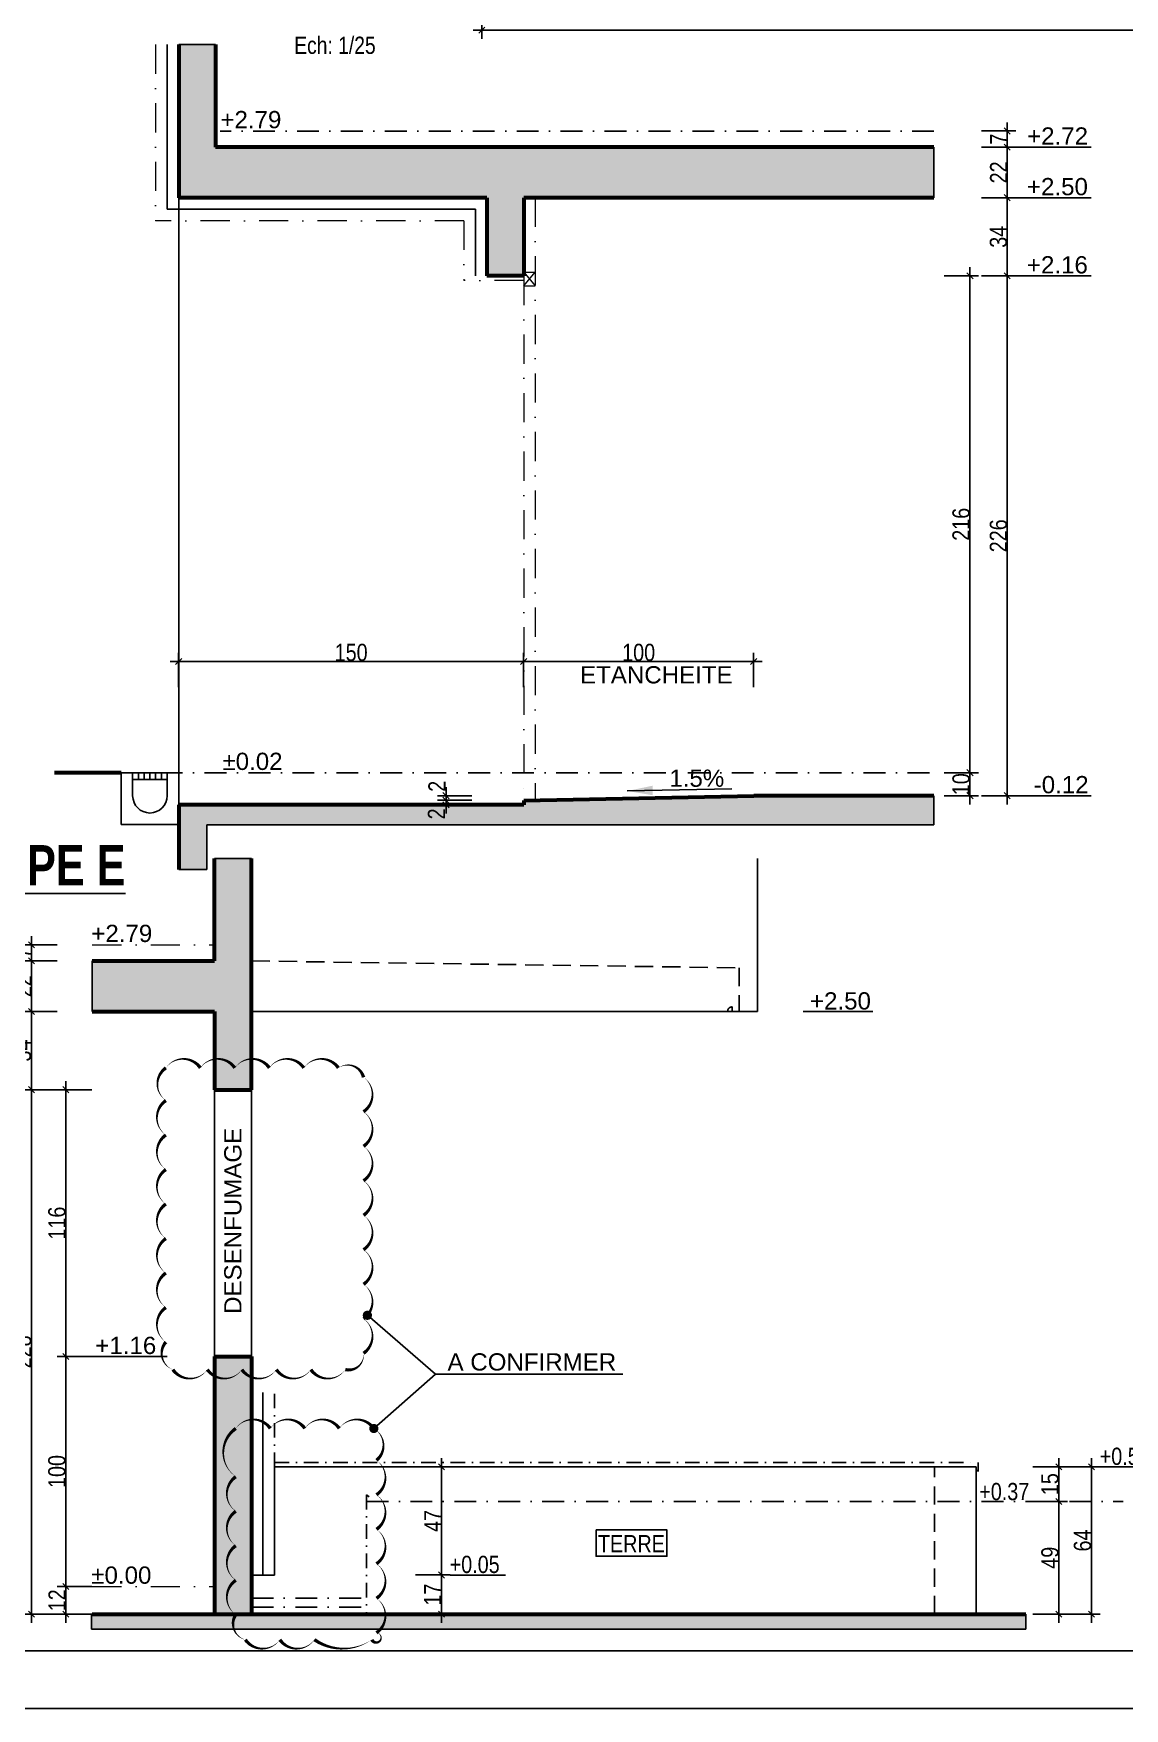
# Model space of a CAD drawing. Header units: millimetres. Extents: x -1734 to 5256, y -3612 to 588.
# Drawn here: x -316 to 633, y -3612 to -2156 of the extents above; entities that cross this region are included whole.
import ezdxf
from ezdxf.enums import TextEntityAlignment as Align

# ---------------------------------------------------------------- set-up
doc = ezdxf.new("R2010")
doc.units = ezdxf.units.MM
for name, pattern in [('CACHE2', [4.7625, 3.175, -1.5875]), ('TIRETPT2', [12.7, 6.35, -3.175, 0, -3.175]), ('TIRETPTX2', [50.8, 25.4, -12.7, 0, -12.7])]:
    doc.linetypes.add(name, pattern=pattern)
for name, color, linetype in [('01_Cad_2', 5, 'Continuous'), ('01_cote_gen', 4, 'Continuous'), ('01_linteaux', 2, 'Continuous'), ('01_poch_BN', 9, 'Continuous'), ('01_texte', 230, 'Continuous'), ('AA_COTES', 2, 'Continuous')]:
    doc.layers.add(name, color=color, linetype=linetype)
doc.layers.add('01_murs_coup', color=5, linetype='Continuous', lineweight=60)
doc.layers.add('01_tram_axes', color=2, linetype='TIRETPTX2', lineweight=9)
doc.styles.add('ARIAL', font='arial.ttf')
doc.styles.add('Arial Narrow', font='ARIALN.TTF')
doc.styles.add('impact', font='impact.ttf')
doc.styles.add('MATTE_TXT', font='arial.ttf')
doc.styles.add('STYLE2', font='ARIALN.TTF')
doc.linetypes.add('ISOLATION', pattern='A,0.00254,-2.54,[134,ltypeshp.shx,S=2.54,R=0,X=-2.54,Y=0],-5.08,[134,ltypeshp.shx,S=2.54,R=180,X=2.54,Y=0],-2.54', length=10.16254)
doc.dimstyles.new('JB25', dxfattribs={"dimscale": 0.1, "dimtxt": 150, "dimasz": 15, "dimexe": 0.1, "dimexo": 0.1, "dimgap": 0.09, "dimtad": 1, "dimdec": 1, "dimlfac": 0.5, "dimdsep": 46, "dimtxsty": 'STYLE2', "dimblk1": 'BOND_G', "dimblk2": 'BOND_D', "dimsah": 1, "dimcen": 1.5, "dimdle": 0.01, "dimse1": 1, "dimse2": 1, "dimclrd": 4, "dimclre": 2, "dimclrt": 6, "dimazin": 2, "dimtfac": 2.333333, "dimtdec": 1, "dimtix": 1, "dimtmove": 2, "dimatfit": 3, "dimldrblk": 'BOND_G', "dimfxl": 1, "dimtolj": 1, "dimtzin": 0, "dimarcsym": 0})
doc.dimstyles.new('JB50', dxfattribs={"dimscale": 0.1, "dimtxt": 150, "dimasz": 15, "dimexe": 0.1, "dimexo": 0.1, "dimgap": 0.09, "dimtad": 1, "dimdec": 1, "dimdsep": 46, "dimtxsty": 'STYLE2', "dimblk1": 'BOND_G', "dimblk2": 'BOND_D', "dimsah": 1, "dimcen": 1.5, "dimdle": 0.01, "dimse1": 1, "dimse2": 1, "dimclrd": 4, "dimclre": 2, "dimclrt": 6, "dimazin": 2, "dimtfac": 2.333333, "dimtdec": 1, "dimtix": 1, "dimtmove": 2, "dimatfit": 3, "dimldrblk": 'BOND_G', "dimfxl": 1, "dimtolj": 1, "dimtzin": 0, "dimarcsym": 0})

# ---------------------------------------------------------------- blocks, each defined once
blk = doc.blocks.new('BOND_G')
at = {"layer": 'AA_COTES', "color": 0}
for p, q in [((0, -5), (0, 15)), ((5, 0), (-5, 0)), ((1.77, 1.77), (-1.77, -1.77))]:
    blk.add_line(p, q, dxfattribs=at)
blk = doc.blocks.new('BOND_D')
at = {"layer": 'AA_COTES', "color": 0}
for p, q in [((5, 0), (-5, 0)), ((-1.77, -1.77), (1.77, 1.77)), ((0, 5), (0, -15))]:
    blk.add_line(p, q, dxfattribs=at)
blk = doc.blocks.new('*D160')
at = {"layer": '01_cote_gen', "color": 4, "lineweight": -2, "transparency": 16777216}
blk.add_line((4785.2, -2152.9), (75.2, -2152.9), dxfattribs=at)
at = {"layer": 'DEFPOINTS', "color": 0}
for p in [(73.7, -1999), (4786.7, -2069.5), (73.7, -2152.9)]:
    blk.add_point(p, dxfattribs=at)
at = {"layer": '01_cote_gen', "color": 4, "lineweight": -2, "transparency": 16777216, "xscale": 1.5, "yscale": 1.5, "zscale": 1.5, "rotation": 180}
blk.add_blockref('BOND_D', (73.7, -2152.9), dxfattribs=at)
at = {"layer": '01_cote_gen', "color": 4, "lineweight": -2, "transparency": 16777216, "xscale": 1.5, "yscale": 1.5, "zscale": 1.5}
blk.add_blockref('BOND_G', (4786.7, -2152.9), dxfattribs=at)
at = {"layer": '01_cote_gen', "color": 6, "transparency": 16777216, "insert": (2430.2, -2145.3), "char_height": 15, "attachment_point": 5, "style": 'STYLE2'}
blk.add_mtext('\\A1;4713', dxfattribs=at)
blk = doc.blocks.new('*D245')
at = {"layer": '01_cote_gen', "color": 4, "lineweight": -2, "ltscale": 2, "transparency": 16777216}
blk.add_line((-288, -3528.7), (-288, -3507.7), dxfattribs=at)
at = {"layer": 'DEFPOINTS', "color": 0, "ltscale": 2}
for p in [(-288, -3506.2), (-249.5, -3506.2), (-236.1, -3530.2)]:
    blk.add_point(p, dxfattribs=at)
at = {"layer": '01_cote_gen', "color": 4, "lineweight": -2, "ltscale": 2, "transparency": 16777216, "xscale": 1.5, "yscale": 1.5, "zscale": 1.5}
for name, p, rotation in [('BOND_D', (-288, -3506.2), 90), ('BOND_G', (-288, -3530.2), 270)]:
    blk.add_blockref(name, p, dxfattribs=dict(at, rotation=rotation))
at = {"layer": '01_cote_gen', "color": 6, "ltscale": 2, "transparency": 16777216, "insert": (-295.6, -3518.2), "char_height": 15, "attachment_point": 5, "rotation": 90, "style": 'STYLE2'}
blk.add_mtext('\\A1;12', dxfattribs=at)
blk = doc.blocks.new('*D246')
at = {"layer": '01_cote_gen', "color": 4, "lineweight": -2, "ltscale": 2, "transparency": 16777216}
blk.add_line((-317.9, -3072.7), (-317.9, -3007.7), dxfattribs=at)
at = {"layer": 'DEFPOINTS', "color": 0, "ltscale": 2}
for p in [(-317.9, -3006.2), (-254.4, -3006.2), (-267.7, -3074.2)]:
    blk.add_point(p, dxfattribs=at)
at = {"layer": '01_cote_gen', "color": 4, "lineweight": -2, "ltscale": 2, "transparency": 16777216, "xscale": 1.5, "yscale": 1.5, "zscale": 1.5}
for name, p, rotation in [('BOND_D', (-317.9, -3006.2), 90), ('BOND_G', (-317.9, -3074.2), 270)]:
    blk.add_blockref(name, p, dxfattribs=dict(at, rotation=rotation))
at = {"layer": '01_cote_gen', "color": 6, "ltscale": 2, "transparency": 16777216, "insert": (-325.6, -3040.2), "char_height": 15, "attachment_point": 5, "rotation": 90, "style": 'STYLE2'}
blk.add_mtext('\\A1;34', dxfattribs=at)
blk = doc.blocks.new('*D247')
at = {"layer": '01_cote_gen', "color": 4, "lineweight": -2, "ltscale": 2, "transparency": 16777216}
blk.add_line((-317.9, -3004.7), (-317.9, -2963.7), dxfattribs=at)
at = {"layer": 'DEFPOINTS', "color": 0, "ltscale": 2}
for p in [(-317.9, -2962.2), (-227.5, -2962.2), (-227.5, -3006.2)]:
    blk.add_point(p, dxfattribs=at)
at = {"layer": '01_cote_gen', "color": 4, "lineweight": -2, "ltscale": 2, "transparency": 16777216, "xscale": 1.5, "yscale": 1.5, "zscale": 1.5}
for name, p, rotation in [('BOND_D', (-317.9, -2962.2), 90), ('BOND_G', (-317.9, -3006.2), 270)]:
    blk.add_blockref(name, p, dxfattribs=dict(at, rotation=rotation))
at = {"layer": '01_cote_gen', "color": 6, "ltscale": 2, "transparency": 16777216, "insert": (-325.4, -2984.2), "char_height": 15, "attachment_point": 5, "rotation": 90, "style": 'STYLE2'}
blk.add_mtext('\\A1;22', dxfattribs=at)
blk = doc.blocks.new('*D248')
at = {"layer": '01_cote_gen', "color": 4, "lineweight": -2, "ltscale": 2, "transparency": 16777216}
blk.add_line((-317.9, -3528.7), (-317.9, -3075.7), dxfattribs=at)
at = {"layer": 'DEFPOINTS', "color": 0, "ltscale": 2}
for p in [(-317.9, -3074.2), (-237.8, -3074.2), (-243.7, -3530.2)]:
    blk.add_point(p, dxfattribs=at)
at = {"layer": '01_cote_gen', "color": 4, "lineweight": -2, "ltscale": 2, "transparency": 16777216, "xscale": 1.5, "yscale": 1.5, "zscale": 1.5}
for name, p, rotation in [('BOND_D', (-317.9, -3074.2), 90), ('BOND_G', (-317.9, -3530.2), 270)]:
    blk.add_blockref(name, p, dxfattribs=dict(at, rotation=rotation))
at = {"layer": '01_cote_gen', "color": 6, "ltscale": 2, "transparency": 16777216, "insert": (-325.6, -3302.2), "char_height": 15, "attachment_point": 5, "rotation": 90, "style": 'STYLE2'}
blk.add_mtext('\\A1;228', dxfattribs=at)
blk = doc.blocks.new('*D249')
at = {"layer": '01_cote_gen', "color": 4, "lineweight": -2, "ltscale": 2, "transparency": 16777216}
blk.add_line((-317.9, -2960.7), (-317.9, -2949.7), dxfattribs=at)
at = {"layer": 'DEFPOINTS', "color": 0, "ltscale": 2}
for p in [(-317.9, -2948.2), (-256.7, -2948.2), (-295.4, -2962.2)]:
    blk.add_point(p, dxfattribs=at)
at = {"layer": '01_cote_gen', "color": 4, "lineweight": -2, "ltscale": 2, "transparency": 16777216, "xscale": 1.5, "yscale": 1.5, "zscale": 1.5}
for name, p, rotation in [('BOND_D', (-317.9, -2948.2), 90), ('BOND_G', (-317.9, -2962.2), 270)]:
    blk.add_blockref(name, p, dxfattribs=dict(at, rotation=rotation))
at = {"layer": '01_cote_gen', "color": 6, "ltscale": 2, "transparency": 16777216, "insert": (-325.4, -2955.2), "char_height": 15, "attachment_point": 5, "rotation": 90, "style": 'STYLE2'}
blk.add_mtext('\\A1;7', dxfattribs=at)
blk = doc.blocks.new('*D250')
at = {"layer": '01_cote_gen', "color": 4, "lineweight": -2, "transparency": 16777216}
blk.add_line((603.8, -3403.7), (603.8, -3528.7), dxfattribs=at)
at = {"layer": 'DEFPOINTS', "color": 0}
for p in [(503.4, -3402.2), (503.4, -3530.2), (603.8, -3530.2)]:
    blk.add_point(p, dxfattribs=at)
at = {"layer": '01_cote_gen', "color": 4, "lineweight": -2, "transparency": 16777216, "xscale": 1.5, "yscale": 1.5, "zscale": 1.5}
for name, p, rotation in [('BOND_G', (603.8, -3402.2), 90), ('BOND_D', (603.8, -3530.2), 270)]:
    blk.add_blockref(name, p, dxfattribs=dict(at, rotation=rotation))
at = {"layer": '01_cote_gen', "color": 6, "transparency": 16777216, "insert": (596.1, -3466.2), "char_height": 15, "attachment_point": 5, "rotation": 90, "style": 'STYLE2'}
blk.add_mtext('\\A1;64', dxfattribs=at)
blk = doc.blocks.new('*D251')
at = {"layer": '01_cote_gen', "color": 4, "lineweight": -2, "transparency": 16777216}
blk.add_line((575.4, -3403.7), (575.4, -3430.7), dxfattribs=at)
at = {"layer": 'DEFPOINTS', "color": 0}
for p in [(581.3, -3402.2), (575.4, -3432.2), (592.1, -3432.2)]:
    blk.add_point(p, dxfattribs=at)
at = {"layer": '01_cote_gen', "color": 4, "lineweight": -2, "transparency": 16777216, "xscale": 1.5, "yscale": 1.5, "zscale": 1.5}
for name, p, rotation in [('BOND_G', (575.4, -3402.2), 90), ('BOND_D', (575.4, -3432.2), 270)]:
    blk.add_blockref(name, p, dxfattribs=dict(at, rotation=rotation))
at = {"layer": '01_cote_gen', "color": 6, "transparency": 16777216, "insert": (567.8, -3417.2), "char_height": 15, "attachment_point": 5, "rotation": 90, "style": 'STYLE2'}
blk.add_mtext('\\A1;15', dxfattribs=at)
blk = doc.blocks.new('*D252')
at = {"layer": '01_cote_gen', "color": 4, "lineweight": -2, "transparency": 16777216}
blk.add_line((575.4, -3433.7), (575.4, -3528.7), dxfattribs=at)
at = {"layer": 'DEFPOINTS', "color": 0}
for p in [(591.5, -3432.2), (575.4, -3530.2), (584.8, -3530.2)]:
    blk.add_point(p, dxfattribs=at)
at = {"layer": '01_cote_gen', "color": 4, "lineweight": -2, "transparency": 16777216, "xscale": 1.5, "yscale": 1.5, "zscale": 1.5}
for name, p, rotation in [('BOND_G', (575.4, -3432.2), 90), ('BOND_D', (575.4, -3530.2), 270)]:
    blk.add_blockref(name, p, dxfattribs=dict(at, rotation=rotation))
at = {"layer": '01_cote_gen', "color": 6, "transparency": 16777216, "insert": (567.8, -3481.2), "char_height": 15, "attachment_point": 5, "rotation": 90, "style": 'STYLE2'}
blk.add_mtext('\\A1;49', dxfattribs=at)
blk = doc.blocks.new('*D253')
at = {"layer": '01_cote_gen', "color": 4, "lineweight": -2, "transparency": 16777216}
blk.add_line((-288, -3504.7), (-288, -3307.7), dxfattribs=at)
at = {"layer": 'DEFPOINTS', "color": 0}
for p in [(-288, -3306.2), (-158.6, -3306.2), (-158.6, -3506.2)]:
    blk.add_point(p, dxfattribs=at)
at = {"layer": '01_cote_gen', "color": 4, "lineweight": -2, "transparency": 16777216, "xscale": 1.5, "yscale": 1.5, "zscale": 1.5}
for name, p, rotation in [('BOND_D', (-288, -3306.2), 90), ('BOND_G', (-288, -3506.2), 270)]:
    blk.add_blockref(name, p, dxfattribs=dict(at, rotation=rotation))
at = {"layer": '01_cote_gen', "color": 6, "transparency": 16777216, "insert": (-295.7, -3406.2), "char_height": 15, "attachment_point": 5, "rotation": 90, "style": 'STYLE2'}
blk.add_mtext('\\A1;100', dxfattribs=at)
blk = doc.blocks.new('*D254')
at = {"layer": '01_cote_gen', "color": 4, "lineweight": -2, "transparency": 16777216}
blk.add_line((-288, -3304.7), (-288, -3075.7), dxfattribs=at)
at = {"layer": 'DEFPOINTS', "color": 0}
for p in [(-310.4, -3074.2), (-288, -3074.2), (-265.5, -3306.2)]:
    blk.add_point(p, dxfattribs=at)
at = {"layer": '01_cote_gen', "color": 4, "lineweight": -2, "transparency": 16777216, "xscale": 1.5, "yscale": 1.5, "zscale": 1.5}
for name, p, rotation in [('BOND_D', (-288, -3074.2), 90), ('BOND_G', (-288, -3306.2), 270)]:
    blk.add_blockref(name, p, dxfattribs=dict(at, rotation=rotation))
at = {"layer": '01_cote_gen', "color": 6, "transparency": 16777216, "insert": (-295.7, -3190.2), "char_height": 15, "attachment_point": 5, "rotation": 90, "style": 'STYLE2'}
blk.add_mtext('\\A1;116', dxfattribs=at)
blk = doc.blocks.new('*D413')
at = {"layer": '01_cote_gen', "color": 4, "lineweight": -2, "transparency": 16777216}
blk.add_line((530.6, -2242.1), (530.6, -2253.1), dxfattribs=at)
at = {"layer": 'DEFPOINTS', "color": 0}
for p in [(-77, -2240.6), (-77, -2254.6), (530.6, -2254.6)]:
    blk.add_point(p, dxfattribs=at)
at = {"layer": '01_cote_gen', "color": 4, "lineweight": -2, "transparency": 16777216, "xscale": 1.5, "yscale": 1.5, "zscale": 1.5}
for name, p, rotation in [('BOND_G', (530.6, -2240.6), 90), ('BOND_D', (530.6, -2254.6), 270)]:
    blk.add_blockref(name, p, dxfattribs=dict(at, rotation=rotation))
at = {"layer": '01_cote_gen', "color": 6, "transparency": 16777216, "insert": (523.1, -2247.6), "char_height": 15, "attachment_point": 5, "rotation": 90, "style": 'STYLE2'}
blk.add_mtext('\\A1;7', dxfattribs=at)
blk = doc.blocks.new('*D414')
at = {"layer": '01_cote_gen', "color": 4, "lineweight": -2, "transparency": 16777216}
blk.add_line((530.6, -2256.1), (530.6, -2297.1), dxfattribs=at)
at = {"layer": 'DEFPOINTS', "color": 0}
for p in [(-77, -2254.6), (-77, -2298.6), (530.6, -2298.6)]:
    blk.add_point(p, dxfattribs=at)
at = {"layer": '01_cote_gen', "color": 4, "lineweight": -2, "transparency": 16777216, "xscale": 1.5, "yscale": 1.5, "zscale": 1.5}
for name, p, rotation in [('BOND_G', (530.6, -2254.6), 90), ('BOND_D', (530.6, -2298.6), 270)]:
    blk.add_blockref(name, p, dxfattribs=dict(at, rotation=rotation))
at = {"layer": '01_cote_gen', "color": 6, "transparency": 16777216, "insert": (523.1, -2276.6), "char_height": 15, "attachment_point": 5, "rotation": 90, "style": 'STYLE2'}
blk.add_mtext('\\A1;22', dxfattribs=at)
blk = doc.blocks.new('*D415')
at = {"layer": '01_cote_gen', "color": 4, "lineweight": -2, "transparency": 16777216}
blk.add_line((530.6, -2300.1), (530.6, -2365.1), dxfattribs=at)
at = {"layer": 'DEFPOINTS', "color": 0}
for p in [(-77, -2298.6), (523.1, -2366.6), (530.6, -2366.6)]:
    blk.add_point(p, dxfattribs=at)
at = {"layer": '01_cote_gen', "color": 4, "lineweight": -2, "transparency": 16777216, "xscale": 1.5, "yscale": 1.5, "zscale": 1.5}
for name, p, rotation in [('BOND_G', (530.6, -2298.6), 90), ('BOND_D', (530.6, -2366.6), 270)]:
    blk.add_blockref(name, p, dxfattribs=dict(at, rotation=rotation))
at = {"layer": '01_cote_gen', "color": 6, "transparency": 16777216, "insert": (523, -2332.6), "char_height": 15, "attachment_point": 5, "rotation": 90, "style": 'STYLE2'}
blk.add_mtext('\\A1;34', dxfattribs=at)
blk = doc.blocks.new('*D416')
at = {"layer": '01_cote_gen', "color": 4, "lineweight": -2, "transparency": 16777216}
blk.add_line((530.6, -2368.1), (530.6, -2817.1), dxfattribs=at)
at = {"layer": 'DEFPOINTS', "color": 0}
for p in [(538.1, -2366.6), (530.6, -2818.6), (538.1, -2818.6)]:
    blk.add_point(p, dxfattribs=at)
at = {"layer": '01_cote_gen', "color": 4, "lineweight": -2, "transparency": 16777216, "xscale": 1.5, "yscale": 1.5, "zscale": 1.5}
for name, p, rotation in [('BOND_G', (530.6, -2366.6), 90), ('BOND_D', (530.6, -2818.6), 270)]:
    blk.add_blockref(name, p, dxfattribs=dict(at, rotation=rotation))
at = {"layer": '01_cote_gen', "color": 6, "transparency": 16777216, "insert": (523, -2592.6), "char_height": 15, "attachment_point": 5, "rotation": 90, "style": 'STYLE2'}
blk.add_mtext('\\A1;226', dxfattribs=at)
blk = doc.blocks.new('*D417')
at = {"layer": '01_cote_gen', "color": 4, "lineweight": -2, "transparency": 16777216}
blk.add_line((498.2, -2800.1), (498.2, -2817.1), dxfattribs=at)
at = {"layer": 'DEFPOINTS', "color": 0}
for p in [(490.7, -2798.6), (498.2, -2818.6), (505.1, -2818.6)]:
    blk.add_point(p, dxfattribs=at)
at = {"layer": '01_cote_gen', "color": 4, "lineweight": -2, "transparency": 16777216, "xscale": 1.5, "yscale": 1.5, "zscale": 1.5}
for name, p, rotation in [('BOND_G', (498.2, -2798.6), 90), ('BOND_D', (498.2, -2818.6), 270)]:
    blk.add_blockref(name, p, dxfattribs=dict(at, rotation=rotation))
at = {"layer": '01_cote_gen', "color": 6, "transparency": 16777216, "insert": (490.5, -2808.6), "char_height": 15, "attachment_point": 5, "rotation": 90, "style": 'STYLE2'}
blk.add_mtext('\\A1;10', dxfattribs=at)
blk = doc.blocks.new('*D418')
at = {"layer": '01_cote_gen', "color": 4, "lineweight": -2, "transparency": 16777216}
blk.add_line((498.2, -2368.1), (498.2, -2797.1), dxfattribs=at)
at = {"layer": 'DEFPOINTS', "color": 0}
for p in [(508.1, -2366.6), (475.7, -2798.6), (498.2, -2798.6)]:
    blk.add_point(p, dxfattribs=at)
at = {"layer": '01_cote_gen', "color": 4, "lineweight": -2, "transparency": 16777216, "xscale": 1.5, "yscale": 1.5, "zscale": 1.5}
for name, p, rotation in [('BOND_G', (498.2, -2366.6), 90), ('BOND_D', (498.2, -2798.6), 270)]:
    blk.add_blockref(name, p, dxfattribs=dict(at, rotation=rotation))
at = {"layer": '01_cote_gen', "color": 6, "transparency": 16777216, "insert": (490.5, -2582.6), "char_height": 15, "attachment_point": 5, "rotation": 90, "style": 'STYLE2'}
blk.add_mtext('\\A1;216', dxfattribs=at)
blk = doc.blocks.new('*D607')
at = {"layer": '01_cote_gen', "color": 4, "lineweight": -2, "transparency": 16777216}
blk.add_line((38.6, -3403.7), (38.6, -3494.7), dxfattribs=at)
at = {"layer": 'DEFPOINTS', "color": 0}
for p in [(-61.9, -3402.2), (-106.6, -3496.2), (38.6, -3496.2)]:
    blk.add_point(p, dxfattribs=at)
at = {"layer": '01_cote_gen', "color": 4, "lineweight": -2, "transparency": 16777216, "xscale": 1.5, "yscale": 1.5, "zscale": 1.5}
for name, p, rotation in [('BOND_G', (38.6, -3402.2), 90), ('BOND_D', (38.6, -3496.2), 270)]:
    blk.add_blockref(name, p, dxfattribs=dict(at, rotation=rotation))
at = {"layer": '01_cote_gen', "color": 6, "transparency": 16777216, "insert": (31.1, -3449.2), "char_height": 15, "attachment_point": 5, "rotation": 90, "style": 'STYLE2'}
blk.add_mtext('\\A1;47', dxfattribs=at)
blk = doc.blocks.new('*D608')
at = {"layer": '01_cote_gen', "color": 4, "lineweight": -2, "transparency": 16777216}
blk.add_line((38.6, -3497.7), (38.6, -3528.7), dxfattribs=at)
at = {"layer": 'DEFPOINTS', "color": 0}
for p in [(16.1, -3496.2), (16.1, -3530.2), (38.6, -3530.2)]:
    blk.add_point(p, dxfattribs=at)
at = {"layer": '01_cote_gen', "color": 4, "lineweight": -2, "transparency": 16777216, "xscale": 1.5, "yscale": 1.5, "zscale": 1.5}
for name, p, rotation in [('BOND_G', (38.6, -3496.2), 90), ('BOND_D', (38.6, -3530.2), 270)]:
    blk.add_blockref(name, p, dxfattribs=dict(at, rotation=rotation))
at = {"layer": '01_cote_gen', "color": 6, "transparency": 16777216, "insert": (31, -3513.2), "char_height": 15, "attachment_point": 5, "rotation": 90, "style": 'STYLE2'}
blk.add_mtext('\\A1;17', dxfattribs=at)
blk = doc.blocks.new('*D612')
at = {"layer": '01_cote_gen', "color": 4, "lineweight": -2, "transparency": 16777216}
blk.add_line((-188.4, -2701.8), (108.6, -2701.8), dxfattribs=at)
at = {"layer": 'DEFPOINTS', "color": 0}
for p in [(110.1, -2701.8), (-189.9, -2826.6), (110.1, -2826.6)]:
    blk.add_point(p, dxfattribs=at)
at = {"layer": '01_cote_gen', "color": 4, "lineweight": -2, "transparency": 16777216, "xscale": 1.5, "yscale": 1.5, "zscale": 1.5, "rotation": 180}
blk.add_blockref('BOND_G', (-189.9, -2701.8), dxfattribs=at)
at = {"layer": '01_cote_gen', "color": 4, "lineweight": -2, "transparency": 16777216, "xscale": 1.5, "yscale": 1.5, "zscale": 1.5}
blk.add_blockref('BOND_D', (110.1, -2701.8), dxfattribs=at)
at = {"layer": '01_cote_gen', "color": 6, "transparency": 16777216, "insert": (-39.9, -2694.1), "char_height": 15, "attachment_point": 5, "style": 'STYLE2'}
blk.add_mtext('\\A1;150', dxfattribs=at)
blk = doc.blocks.new('*D613')
at = {"layer": '01_cote_gen', "color": 4, "lineweight": -2, "transparency": 16777216}
blk.add_line((111.6, -2701.8), (308.6, -2701.8), dxfattribs=at)
at = {"layer": 'DEFPOINTS', "color": 0}
for p in [(310.1, -2701.8), (110.1, -2724.3), (310.1, -2818.6)]:
    blk.add_point(p, dxfattribs=at)
at = {"layer": '01_cote_gen', "color": 4, "lineweight": -2, "transparency": 16777216, "xscale": 1.5, "yscale": 1.5, "zscale": 1.5, "rotation": 180}
blk.add_blockref('BOND_G', (110.1, -2701.8), dxfattribs=at)
at = {"layer": '01_cote_gen', "color": 4, "lineweight": -2, "transparency": 16777216, "xscale": 1.5, "yscale": 1.5, "zscale": 1.5}
blk.add_blockref('BOND_D', (310.1, -2701.8), dxfattribs=at)
at = {"layer": '01_cote_gen', "color": 6, "transparency": 16777216, "insert": (210.1, -2694.1), "char_height": 15, "attachment_point": 5, "style": 'STYLE2'}
blk.add_mtext('\\A1;100', dxfattribs=at)
blk = doc.blocks.new('*D614')
at = {"layer": '01_cote_gen', "color": 4, "lineweight": -2, "transparency": 16777216}
blk.add_line((42.6, -2825.1), (42.6, -2824.1), dxfattribs=at)
at = {"layer": 'DEFPOINTS', "color": 0}
for p in [(42.6, -2822.6), (110, -2822.6), (110.1, -2826.6)]:
    blk.add_point(p, dxfattribs=at)
at = {"layer": '01_cote_gen', "color": 4, "lineweight": -2, "transparency": 16777216, "xscale": 1.5, "yscale": 1.5, "zscale": 1.5}
for name, p, rotation in [('BOND_D', (42.6, -2822.6), 90), ('BOND_G', (42.6, -2826.6), 270)]:
    blk.add_blockref(name, p, dxfattribs=dict(at, rotation=rotation))
at = {"layer": '01_cote_gen', "color": 6, "transparency": 16777216, "insert": (34.3, -2834.4), "char_height": 15, "attachment_point": 5, "rotation": 90, "style": 'STYLE2'}
blk.add_mtext('\\A1;2', dxfattribs=at)
blk = doc.blocks.new('*D615')
at = {"layer": '01_cote_gen', "color": 4, "lineweight": -2, "transparency": 16777216}
blk.add_line((42.6, -2821.1), (42.6, -2820.1), dxfattribs=at)
at = {"layer": 'DEFPOINTS', "color": 0}
for p in [(42.6, -2818.6), (110.1, -2822.6), (310.1, -2818.6)]:
    blk.add_point(p, dxfattribs=at)
at = {"layer": '01_cote_gen', "color": 4, "lineweight": -2, "transparency": 16777216, "xscale": 1.5, "yscale": 1.5, "zscale": 1.5}
for name, p, rotation in [('BOND_D', (42.6, -2818.6), 90), ('BOND_G', (42.6, -2822.6), 270)]:
    blk.add_blockref(name, p, dxfattribs=dict(at, rotation=rotation))
at = {"layer": '01_cote_gen', "color": 6, "transparency": 16777216, "insert": (34.7, -2810.4), "char_height": 15, "attachment_point": 5, "rotation": 90, "style": 'STYLE2'}
blk.add_mtext('\\A1;2', dxfattribs=at)

msp = doc.modelspace()

# ---------------------------------------------------------------- hatches: boundary and pattern name
at = {"layer": '01_poch_BN'}
h = msp.add_hatch(color=256, dxfattribs=at)
h.dxf.hatch_style = 1
h.paths.add_polyline_path([(466.89, -2254.63), (-157.87, -2254.63), (-157.87, -2165.53), (-189.87, -2165.53), (-189.87, -2298.63), (78.13, -2298.63), (78.13, -2366.63), (110.13, -2366.63), (110.13, -2298.63), (466.89, -2298.63)])
h.paths.add_polyline_path([(466.89, -2818.63), (310.13, -2818.63), (110.13, -2822.63), (110.13, -2826.63), (-189.87, -2826.63), (-189.87, -2882.65), (-165.33, -2882.65), (-165.33, -2843.84), (466.89, -2843.84)])
h = msp.add_hatch(color=256, dxfattribs=at)
h.dxf.hatch_style = 1
h.paths.add_polyline_path([(-126.57, -3306.24), (-158.57, -3306.24), (-158.57, -3530.24), (-126.57, -3530.24)])
h.paths.add_polyline_path([(546.74, -3530.24), (-126.57, -3530.24), (-158.57, -3530.24), (-265.52, -3530.24), (-265.52, -3543.28), (546.74, -3543.28)])
h.paths.add_polyline_path([(-126.57, -2873.13), (-158.57, -2873.13), (-158.57, -2962.24), (-265.06, -2962.24), (-265.06, -3006.24), (-158.57, -3006.24), (-158.57, -3074.24), (-126.57, -3074.24)])

# ---------------------------------------------------------------- linework, layer by layer
at = {"layer": '01_Cad_2', "color": 2}
msp.add_line((4206.49, -3562.28), (-1683.51, -3562.28), dxfattribs=at)
at = {"layer": '01_Cad_2'}
msp.add_line((4206.49, -3612.28), (-1733.51, -3612.28), dxfattribs=at)
at = {"layer": '01_linteaux'}
for p, q in [((-157.87, -2240.63), (-157.87, -2165.53)), ((-189.87, -2298.63), (-189.87, -2798.63)), ((-239.87, -2798.63), (-239.87, -2843.63)), ((-239.87, -2798.63), (-229.87, -2798.63)), ((-229.87, -2798.63), (-229.87, -2818.63)), ((-229.87, -2798.63), (-199.87, -2798.63)), ((-229.87, -2804.63), (-199.87, -2804.63)), ((-224.87, -2798.63), (-224.87, -2804.63)), ((-219.87, -2798.63), (-219.87, -2804.63)), ((-214.87, -2798.63), (-214.87, -2804.63)), ((-209.87, -2798.63), (-209.87, -2804.63)), ((-204.87, -2798.63), (-204.87, -2804.63)), ((-199.87, -2798.63), (-199.87, -2818.63)), ((-199.87, -2798.63), (-189.87, -2798.63)), ((-189.87, -2798.63), (-189.87, -2826.63)), ((-239.87, -2843.63), (-189.87, -2843.63)), ((313.43, -2873.13), (313.43, -3006.24)), ((-126.57, -3006.24), (313.43, -3006.24)), ((-158.57, -3074.24), (-158.57, -3306.24)), ((-126.57, -3074.24), (-126.57, -3306.24)), ((-106.57, -3496.24), (-106.57, -3402.24)), ((503.43, -3402.24), (-106.57, -3402.24)), ((503.43, -3530.24), (503.43, -3402.24)), ((-126.57, -3496.24), (-106.57, -3496.24))]:
    msp.add_line(p, q, dxfattribs=at)
at = {"layer": '01_linteaux', "linetype": 'TIRETPT2', "ltscale": 3}
for p, q in [((466.89, -2240.63), (-153.87, -2240.63)), ((462.89, -2798.63), (-189.87, -2798.63)), ((-26.57, -3432.24), (631.26, -3432.24)), ((-126.57, -3516.24), (-26.57, -3516.24)), ((-126.57, -3524.24), (-26.57, -3524.24))]:
    msp.add_line(p, q, dxfattribs=at)
at = {"layer": '01_linteaux', "linetype": 'CACHE2', "ltscale": 5}
for p, q in [((-126.57, -2962.24), (297.43, -2968.24)), ((297.43, -2968.24), (297.43, -3006.24)), ((467.43, -3530.24), (467.43, -3402.24))]:
    msp.add_line(p, q, dxfattribs=at)
at = {"layer": '01_linteaux', "linetype": 'CACHE2', "ltscale": 10}
msp.add_line((291.43, -3002.24), (291.43, -3006.24), dxfattribs=at)
at = {"layer": '01_linteaux', "linetype": 'TIRETPT2', "ltscale": 2}
for p, q in [((-106.57, -3402.24), (-106.57, -3337.5)), ((-106.57, -3398.24), (505.43, -3398.24)), ((-26.57, -3426.55), (-26.57, -3530.24))]:
    msp.add_line(p, q, dxfattribs=at)
at = {"layer": '01_linteaux', "linetype": 'TIRETPT2', "ltscale": 7}
for p, q in [((505.43, -3406.21), (503.94, -3404.77)), ((505.43, -3406.21), (505.43, -3398.24)), ((-26.57, -3426.55), (-24.18, -3428.3))]:
    msp.add_line(p, q, dxfattribs=at)
at = {"layer": '01_linteaux'}
msp.add_arc((-214.87, -2818.63), 15, 180, 0, dxfattribs=at)
at = {"layer": '01_linteaux', "linetype": 'CACHE2', "ltscale": 10}
msp.add_arc((291.43, -3006.24), 4, 90, 180, dxfattribs=at)
at = {"layer": '01_murs_coup'}
for p, q in [((-189.87, -2165.53), (-189.87, -2298.63)), ((-157.87, -2165.53), (-157.87, -2254.63)), ((466.89, -2254.63), (-157.87, -2254.63)), ((78.13, -2298.63), (-189.87, -2298.63)), ((78.13, -2298.63), (78.13, -2366.63)), ((466.89, -2298.63), (110.13, -2298.63)), ((110.13, -2298.63), (110.13, -2366.63)), ((110.13, -2366.63), (78.13, -2366.63)), ((-239.87, -2798.63), (-297.96, -2798.63)), ((110.13, -2822.63), (310.13, -2818.63)), ((110.13, -2822.63), (110.13, -2826.63)), ((466.89, -2818.63), (310.13, -2818.63)), ((110.13, -2826.63), (-189.87, -2826.63)), ((-189.87, -2826.63), (-189.87, -2882.65)), ((-158.57, -2962.24), (-158.57, -2873.13)), ((-126.57, -3074.24), (-126.57, -2873.13)), ((-265.06, -2962.24), (-158.57, -2962.24)), ((-265.06, -3006.24), (-158.57, -3006.24)), ((-158.57, -3006.24), (-158.57, -3074.24)), ((-158.57, -3074.24), (-126.57, -3074.24)), ((-158.57, -3306.24), (-158.57, -3530.24)), ((-158.57, -3306.24), (-126.57, -3306.24)), ((-126.57, -3306.24), (-126.57, -3530.24)), ((-265.06, -3530.24), (-126.57, -3530.24)), ((-265.06, -3530.24), (-162.57, -3530.24)), ((-126.57, -3530.24), (546.74, -3530.24))]:
    msp.add_line(p, q, dxfattribs=at)
at = {"layer": '01_poch_BN', "linetype": 'ISOLATION'}
for p, q in [((-199.87, -2165.53), (-199.87, -2308.63)), ((68.13, -2308.63), (-199.87, -2308.63)), ((68.13, -2308.63), (68.13, -2366.63))]:
    msp.add_line(p, q, dxfattribs=at)
at = {"layer": '01_poch_BN'}
msp.add_line((-157.87, -2165.53), (-189.87, -2165.53), dxfattribs=at)
at = {"layer": '01_poch_BN', "ltscale": 2}
for p, q in [((466.89, -2254.63), (466.89, -2298.63)), ((466.89, -2818.63), (466.89, -2843.84)), ((-165.33, -2882.65), (-165.33, -2843.84)), ((-165.33, -2843.84), (466.89, -2843.84)), ((-189.87, -2882.65), (-165.33, -2882.65)), ((-158.57, -2873.13), (-126.57, -2873.13)), ((-265.06, -2962.24), (-265.06, -3006.24)), ((-265.52, -3530.24), (-265.52, -3543.28)), ((546.74, -3543.28), (546.74, -3530.24)), ((-265.52, -3543.28), (546.74, -3543.28))]:
    msp.add_line(p, q, dxfattribs=at)
at = {"layer": '01_poch_BN', "linetype": 'ISOLATION', "ltscale": 1.5}
msp.add_line((-116.57, -3496.24), (-116.57, -3337.65), dxfattribs=at)
at = {"layer": '01_texte'}
for p, q in [((603.46, -2254.63), (538.14, -2254.63)), ((603.46, -2298.63), (538.14, -2298.63)), ((603.46, -2366.63), (538.14, -2366.63)), ((200.16, -2814.48), (291.05, -2812.66)), ((603.46, -2818.63), (538.14, -2818.63)), ((353.04, -3006.24), (413.83, -3006.24)), ((33.44, -3321.49), (-25.78, -3270.37)), ((-265.52, -3306.24), (-199.75, -3306.24)), ((-20.18, -3368.78), (33.44, -3321.49)), ((33.44, -3321.49), (196.25, -3321.49)), ((611.3, -3402.24), (659.6, -3402.24)), ((46.08, -3496.24), (94.38, -3496.24))]:
    msp.add_line(p, q, dxfattribs=at)
for points in [[(-200.99, -3055.26, 0, 3, -0.5205671), (-170.99, -3055.26, 0, 3, -0.5205671), (-140.99, -3055.26, 0, 3, -0.5205671), (-110.99, -3055.26, 0, 3, -0.5205671), (-80.99, -3055.26, 0, 3, -0.5205671), (-50.99, -3055.26, 0, 3, -0.5205671), (-29.14, -3063.41, 0, 3, -0.5205671), (-29.14, -3093.41, 0, 3, -0.5205671), (-29.14, -3123.41, 0, 3, -0.5205671), (-29.14, -3153.41, 0, 3, -0.5205671), (-29.14, -3183.41, 0, 3, -0.5205671), (-29.14, -3213.41, 0, 3, -0.5205671), (-29.14, -3243.41, 0, 3, -0.5205671), (-29.14, -3273.41, 0, 3, -0.5205671), (-29.14, -3303.41, 0, 3, -0.5205671), (-44.96, -3317.59, 0, 3, -0.5205671), (-74.96, -3317.59, 0, 3, -0.5205671), (-104.96, -3317.59, 0, 3, -0.5205671), (-134.96, -3317.59, 0, 3, -0.5205671), (-164.96, -3317.59, 0, 3, -0.5205671), (-194.96, -3317.59, 0, 3, -0.5205671), (-200.99, -3293.62, 0, 3, -0.5205671), (-200.99, -3263.62, 0, 3, -0.5205671), (-200.99, -3233.62, 0, 3, -0.5205671), (-200.99, -3203.62, 0, 3, -0.5205671), (-200.99, -3173.62, 0, 3, -0.5205671), (-200.99, -3143.62, 0, 3, -0.5205671), (-200.99, -3113.62, 0, 3, -0.5205671), (-200.99, -3083.62, 0, 3, -0.5205671)], [(-140.18, -3368.78, 0, 3, -0.5205671), (-110.18, -3368.78, 0, 3, -0.5205671), (-80.18, -3368.78, 0, 3, -0.5205671), (-50.18, -3368.78, 0, 3, -0.5205671), (-20.18, -3368.78, 0, 3, -0.5205671), (-17.87, -3396.47, 0, 3, -0.5205671), (-17.87, -3426.47, 0, 3, -0.5205671), (-17.87, -3456.47, 0, 3, -0.5205671), (-17.87, -3486.47, 0, 3, -0.5205671), (-17.87, -3516.47, 0, 3, -0.5205671), (-17.87, -3546.47, 0, 3, -1.7885648), (-21.89, -3552.45, 0, 3, -0.3123402), (-71.89, -3552.45, 0, 3, -0.5205671), (-101.89, -3552.45, 0, 3, -0.5205671), (-131.89, -3552.45, 0, 3, -0.5205671), (-140.18, -3530.74, 0, 3, -0.5205671), (-140.18, -3500.74, 0, 3, -0.5205671), (-140.18, -3470.74, 0, 3, -0.5205671), (-140.18, -3440.74, 0, 3, -0.5205671), (-140.18, -3410.74, 0, 3, -0.5205671)]]:
    msp.add_lwpolyline(points, format="xyseb", close=True, dxfattribs=at)
at = {"layer": '01_texte', "const_width": 4}
for points in [[(-27.78, -3270.37, 1), (-23.78, -3270.37, 1)], [(-22.18, -3368.78, 1), (-18.18, -3368.78, 1)]]:
    msp.add_lwpolyline(points, format="xyb", close=True, dxfattribs=at)
at = {"layer": '01_texte'}
msp.add_lwpolyline([(173.03, -3457.03), (234.61, -3457.03), (234.61, -3479.84), (173.03, -3479.84)], close=True, dxfattribs=at)
for points in [[(200.16, -2814.48), (222.23, -2809.9), (222.31, -2814.04)], [(200.16, -2814.48), (222.39, -2818.17), (222.31, -2814.04)]]:
    msp.add_solid(points, dxfattribs=at)
at = {"layer": '01_tram_axes'}
for p, q in [((-209.87, -2165.53), (-209.87, -2318.63)), ((120.13, -2298.63), (120.13, -2822.43)), ((58.13, -2318.63), (-209.87, -2318.63)), ((58.13, -2318.63), (58.13, -2370.63)), ((110.13, -2370.63), (58.13, -2370.63)), ((110.13, -2366.63), (110.13, -2822.63)), ((-265.06, -2948.24), (-158.57, -2948.24)), ((-265.06, -3506.24), (-158.57, -3506.24))]:
    msp.add_line(p, q, dxfattribs=at)
at = {"layer": '01_tram_axes', "ltscale": 2}
for p, q in [((110.13, -2363.35), (120.13, -2363.35)), ((110.13, -2375.35), (120.13, -2363.35)), ((110.13, -2363.35), (120.13, -2375.35)), ((110.13, -2375.35), (120.13, -2375.35))]:
    msp.add_line(p, q, dxfattribs=at)

# ---------------------------------------------------------------- texts
at = {"layer": '01_texte', "style": 'MATTE_TXT', "width": 0.8}
msp.add_text('Ech: 1/25', height=15, dxfattribs=at).set_placement((-53.98, -2178.08), align=Align.BOTTOM_CENTER)
at = {"layer": '01_texte'}
for s, style, p in [('+2.79', 'ARIAL', (-153.57, -2238.2)), ('+2.72', 'ARIAL', (547.84, -2252.47)), ('+2.50', 'ARIAL', (547.73, -2296.47)), ('+2.16', 'ARIAL', (547.69, -2364.47)), ('ETANCHEITE', 'ARIAL', (159.11, -2720.96)), ('%%P0.02', 'ARIAL', (-151.82, -2796.2)), ('1.5%%%', 'ARIAL', (236.78, -2810.85)), ('-0.12', 'ARIAL', (553.6, -2816.47)), ('+2.79', 'ARIAL', (-265.84, -2945.81)), ('+2.50', 'ARIAL', (359.06, -3004.49)), ('+1.16', 'ARIAL', (-262.38, -3304.08)), ('A CONFIRMER', 'ARIAL', (43.91, -3318.42)), ('+0.52', 'Arial Narrow', (610.99, -3400.49)), ('+0.37', 'Arial Narrow', (506.26, -3431.13)), ('TERRE', 'Arial Narrow', (174.69, -3476.48)), ('+0.05', 'Arial Narrow', (45.77, -3494.49)), ('%%P0.00', 'ARIAL', (-265.84, -3503.81))]:
    msp.add_text(s, height=15, dxfattribs=dict(at, style=style)).set_placement(p)
at = {"layer": '01_texte', "style": 'impact'}
msp.add_text('%%UCOUPE E', height=35, dxfattribs=at).set_placement((-320.62, -2907.07), align=Align.BOTTOM_CENTER)
at = {"layer": '01_texte', "style": 'ARIAL'}
msp.add_text('DESENFUMAGE', height=15, rotation=90, dxfattribs=at).set_placement((-135.26, -3269.19))

# ---------------------------------------------------------------- dimensions: what is measured, and where the dimension line sits
at = {"layer": '01_cote_gen'}
for base, p1, p2, dimstyle, picture, middle in [((73.74, -2152.94), (4786.73, -2069.53), (73.74, -1998.96), 'JB50', '*D160', (2430.24, -2145.28)), ((110.13, -2701.77), (-189.87, -2826.63), (110.13, -2826.63), 'JB25', '*D612', (-39.87, -2694.1)), ((310.13, -2701.77), (110.13, -2724.27), (310.13, -2818.63), 'JB25', '*D613', (210.13, -2694.1))]:
    dim = msp.add_linear_dim(base=base, p1=p1, p2=p2, dimstyle=dimstyle, dxfattribs=at)
    dim.commit()
    dim.dimension.update_dxf_attribs({"geometry": picture, "text_midpoint": middle})
for base, p1, p2, picture, middle in [((530.64, -2254.63), (-76.97, -2240.63), (-76.97, -2254.63), '*D413', (523.14, -2247.63)), ((530.64, -2298.63), (-76.97, -2254.63), (-76.97, -2298.63), '*D414', (523.1, -2276.63)), ((530.64, -2366.63), (-76.97, -2298.63), (523.14, -2366.63), '*D415', (522.98, -2332.63)), ((498.19, -2798.63), (508.14, -2366.63), (475.69, -2798.63), '*D418', (490.53, -2582.63)), ((530.64, -2818.63), (538.14, -2366.63), (538.14, -2818.63), '*D416', (522.98, -2592.63)), ((498.19, -2818.63), (490.69, -2798.63), (505.06, -2818.63), '*D417', (490.53, -2808.63)), ((-288.02, -3074.24), (-265.52, -3306.24), (-310.4, -3074.24), '*D254', (-295.69, -3190.24)), ((-288.02, -3306.24), (-158.57, -3506.24), (-158.57, -3306.24), '*D253', (-295.69, -3406.24)), ((38.58, -3496.24), (-61.85, -3402.24), (-106.57, -3496.24), '*D607', (31.07, -3449.24)), ((603.8, -3530.24), (503.43, -3402.24), (503.43, -3530.24), '*D250', (596.13, -3466.24)), ((575.45, -3432.24), (581.3, -3402.24), (592.07, -3432.24), '*D251', (567.78, -3417.24)), ((575.45, -3530.24), (591.53, -3432.24), (584.83, -3530.24), '*D252', (567.78, -3481.24)), ((38.58, -3530.24), (16.08, -3496.24), (16.08, -3530.24), '*D608', (31.04, -3513.24))]:
    dim = msp.add_linear_dim(base=base, p1=p1, p2=p2, angle=90, dimstyle='JB25', dxfattribs=at)
    dim.commit()
    dim.dimension.update_dxf_attribs({"geometry": picture, "text_midpoint": middle})
for base, p1, p2, picture, middle in [((42.64, -2818.63), (110.13, -2822.63), (310.13, -2818.63), '*D615', (34.68, -2810.38)), ((42.64, -2822.64), (110.13, -2826.63), (110.05, -2822.64), '*D614', (34.32, -2834.42))]:
    dim = msp.add_linear_dim(base=base, p1=p1, p2=p2, angle=90, dimstyle='JB25', dxfattribs=at)
    dim.commit()
    dim.dimension.update_dxf_attribs({"geometry": picture, "text_midpoint": middle, "dimtype": 160})
at = {"layer": '01_cote_gen', "ltscale": 2}
for base, p1, p2, picture, middle in [((-317.9, -2948.24), (-295.4, -2962.24), (-256.74, -2948.24), '*D249', (-325.41, -2955.24)), ((-317.9, -2962.24), (-227.51, -3006.24), (-227.51, -2962.24), '*D247', (-325.44, -2984.24)), ((-317.9, -3006.24), (-267.66, -3074.24), (-254.36, -3006.24), '*D246', (-325.57, -3040.24)), ((-317.9, -3074.24), (-243.65, -3530.24), (-237.8, -3074.24), '*D248', (-325.57, -3302.24)), ((-288.02, -3506.24), (-236.12, -3530.24), (-249.54, -3506.24), '*D245', (-295.56, -3518.24))]:
    dim = msp.add_linear_dim(base=base, p1=p1, p2=p2, angle=90, dimstyle='JB25', dxfattribs=at)
    dim.commit()
    dim.dimension.update_dxf_attribs({"geometry": picture, "text_midpoint": middle})

doc.saveas('drawing.dxf')
